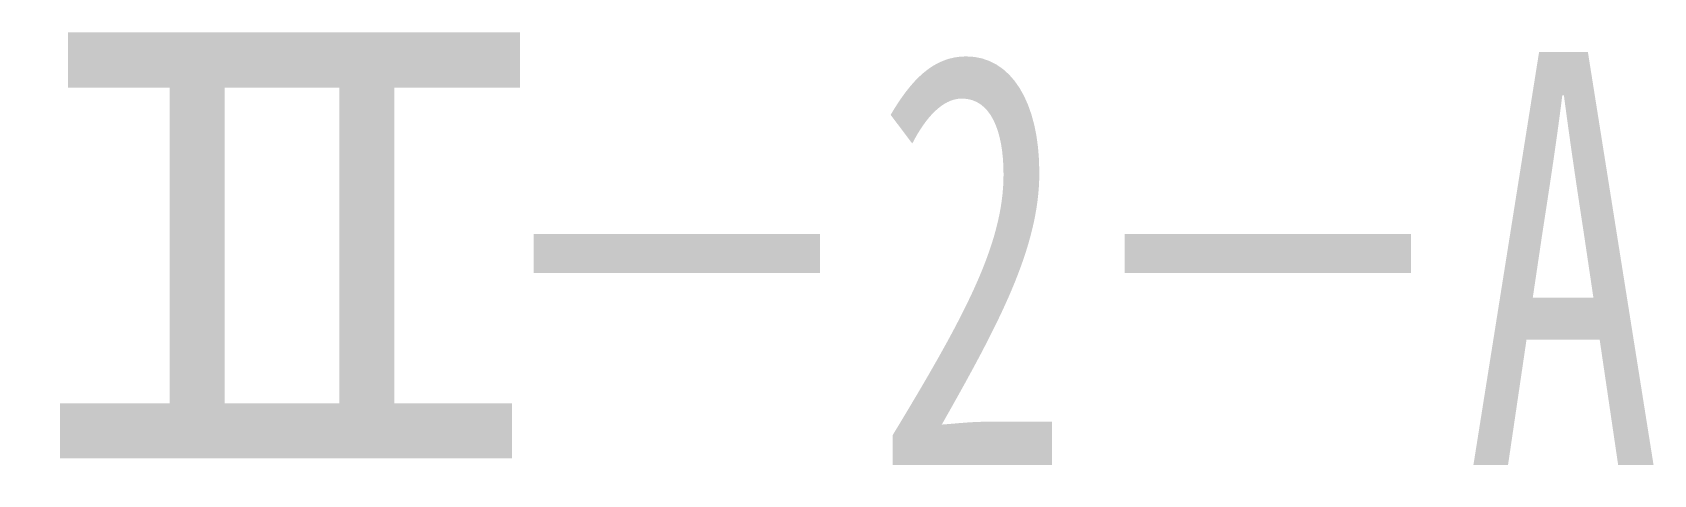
# Model space of a CAD drawing. Extents: x 3.9 to 9.79, y 3.17 to 4.77.
import ezdxf

# ---------------------------------------------------------------- set-up
doc = ezdxf.new("R2010")
doc.units = 0
doc.header["$MEASUREMENT"] = 0
doc.layers.get('0').update_dxf_attribs({"linetype": 'CONTINUOUS'})
doc.styles.add('LZ_FONTS_FS', font='hxm.ttf', dxfattribs={"width": 0.7})

msp = doc.modelspace()

# ---------------------------------------------------------------- linework, layer by layer
at = {"const_width": 0.2}
for points in [[(4.0282, 4.6709), (5.6702, 4.6709)], [(4.4974, 4.6416), (4.4974, 3.2656)], [(5.1131, 4.6416), (5.1131, 3.2656)], [(3.9989, 3.3242), (5.6409, 3.3242)]]:
    msp.add_lwpolyline(points, dxfattribs=at)

# ---------------------------------------------------------------- texts
at = {"insert": (5.5236, 4.7002), "char_height": 1.5, "width": 8.737793, "attachment_point": 1, "style": 'LZ_FONTS_FS'}
msp.add_mtext('\\f宋体|b0|i0|c134|p2;－2－A', dxfattribs=at)

doc.saveas('drawing.dxf')
